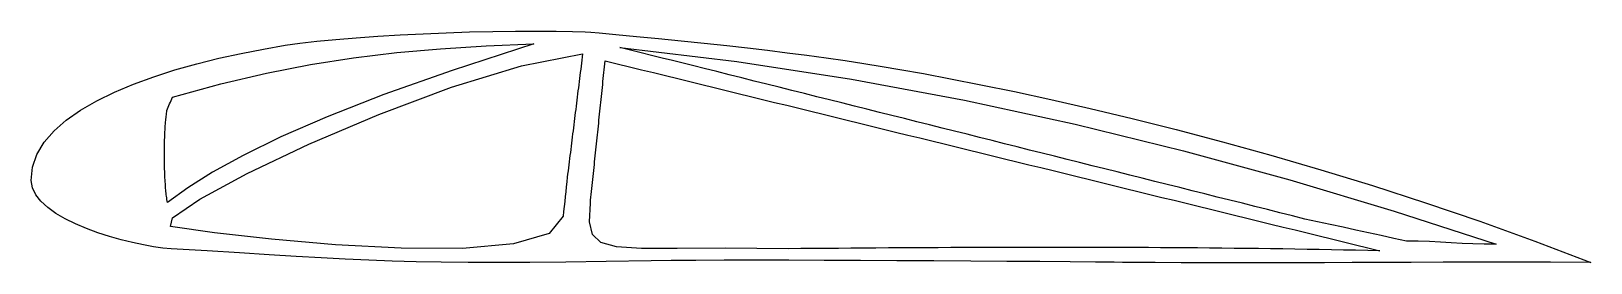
# Model space of a CAD drawing. Extents: x -1 to 417, y 44 to 106.
import ezdxf

# ---------------------------------------------------------------- set-up
doc = ezdxf.new("R2010")
doc.units = 0
doc.layers.add('profile', color=7, linetype='CONTINUOUS')

msp = doc.modelspace()

# ---------------------------------------------------------------- linework, layer by layer
at = {"layer": 'profile', "color": 7}
for points in [[(148.997697, 105.860559), (151.27387, 105.651962), (155.74782, 105.235548), (161.231993, 104.715534), (167.163988, 104.140178), (173.215826, 103.536751), (179.372097, 102.904547), (185.382968, 102.263843), (190.998606, 101.63492), (196.320818, 101.006566), (201.607698, 100.353611), (206.843837, 99.675332), (212.013835, 98.97103), (217.102282, 98.239993), (222.093774, 97.481518), (226.972905, 96.694894), (231.724266, 95.879413), (238.014373, 94.741128), (245.25501, 93.374507), (253.392902, 91.768575), (262.374793, 89.912366), (272.147409, 87.794895), (282.657495, 85.405186), (293.851774, 82.732268), (305.676995, 79.765167), (318.079872, 76.492899), (331.007174, 72.904503), (344.405589, 68.988994), (358.221891, 64.735397), (372.402795, 60.132739), (386.895048, 55.170045), (401.645392, 49.836339), (416.600517, 44.120647), (405.800296, 44.153368), (395.647126, 44.167987), (386.087187, 44.167423), (377.066659, 44.154695), (368.531779, 44.132794), (360.428643, 44.104555), (352.703515, 44.072988), (345.302519, 44.041055), (337.799077, 44.016332), (329.979631, 44.003773), (322.109892, 44.002362), (314.455546, 44.011083), (306.962743, 44.032899), (300.00373, 44.065518), (294.270208, 44.102678), (291.305938, 44.12757), (289.063688, 44.150769), (284.053143, 44.199125), (277.251023, 44.26059), (269.208034, 44.328371), (260.31511, 44.397654), (250.750195, 44.466257), (240.850974, 44.530022), (230.955137, 44.584796), (221.160742, 44.629384), (211.459336, 44.663902), (202.028847, 44.68617), (193.047218, 44.694016), (184.692373, 44.685238), (177.142251, 44.657665), (170.574779, 44.60914), (165.167893, 44.537461), (153.132698, 44.340992), (142.382523, 44.199859), (132.756479, 44.113597), (124.093696, 44.08176), (116.233285, 44.103886), (109.014371, 44.179544), (102.276062, 44.30828), (95.857516, 44.489619), (89.59781, 44.72313), (83.336078, 45.008355), (76.91143, 45.344848), (70.163005, 45.732145), (62.929918, 46.169801), (55.051298, 46.657359), (46.366236, 47.194375), (36.713866, 47.780395), (34.531189, 47.975653), (32.039505, 48.317938), (29.300552, 48.802779), (26.376119, 49.425694), (23.327918, 50.182219), (20.217739, 51.067877), (17.107293, 52.078205), (14.058343, 53.208722), (11.132681, 54.45495), (8.391989, 55.812434), (5.898059, 57.27669), (3.712656, 58.843246), (1.897487, 60.507632), (0.514346, 62.265377), (-0.375031, 64.112002), (-0.708906, 66.043046), (-0.343461, 69.669852), (0.843691, 73.102747), (2.787392, 76.344467), (5.422489, 79.397767), (8.683824, 82.265396), (12.506296, 84.950086), (16.824668, 87.454614), (21.573866, 89.781694), (26.688704, 91.93409), (32.10403, 93.914553), (37.754686, 95.725824), (43.575544, 97.370649), (49.501447, 98.851777), (55.467212, 100.171962), (61.407738, 101.333938), (67.257844, 102.340464), (71.19698, 102.90236), (75.741923, 103.427899), (80.796227, 103.915122), (86.263546, 104.362031), (92.047459, 104.766657), (98.05157, 105.127017), (104.179512, 105.441132), (110.334864, 105.707028), (116.558002, 105.910478), (122.811129, 106.044256), (128.88064, 106.116878), (134.552931, 106.136857), (139.731602, 106.102215), (144.163978, 106.024961), (147.480168, 105.927598), (148.997697, 105.860559)], [(35.721252, 60.171096), (35.666216, 60.590577), (35.61118, 61.010058), (35.556143, 61.429539), (35.501107, 61.84902), (35.446071, 62.268504), (35.391034, 62.687985), (35.335998, 63.107466), (35.280961, 63.526947), (35.248683, 64.074899), (35.216405, 64.622847), (35.184126, 65.170798), (35.151848, 65.71875), (35.11957, 66.266698), (35.087292, 66.81465), (35.055013, 67.362598), (35.022735, 67.91055), (35.011813, 68.51919), (35.000891, 69.127828), (34.989969, 69.736468), (34.979047, 70.345109), (34.968125, 70.953749), (34.957203, 71.562387), (34.946281, 72.171027), (34.935359, 72.779668), (34.944396, 73.381216), (34.953432, 73.982764), (34.962466, 74.584312), (34.971503, 75.18586), (34.98054, 75.787411), (34.989577, 76.38896), (34.998611, 76.990508), (35.007647, 77.592056), (35.035237, 78.118733), (35.062827, 78.645411), (35.090418, 79.172088), (35.118008, 79.698763), (35.145598, 80.225441), (35.173188, 80.752118), (35.200778, 81.278795), (35.228368, 81.805473), (35.273113, 82.189498), (35.317858, 82.573527), (35.362603, 82.957552), (35.407349, 83.341577), (35.452094, 83.725603), (35.496839, 84.109631), (35.541584, 84.493657), (35.58633, 84.877682), (35.775024, 85.323167), (35.963718, 85.768652), (36.152412, 86.214134), (36.341106, 86.659619), (36.529801, 87.105104), (36.718495, 87.550589), (36.907189, 87.996071), (37.095883, 88.441556), (50.000189, 91.989036), (62.233175, 94.882073), (74.013732, 97.196236), (85.560761, 99.007092), (97.093154, 100.390207), (108.829805, 101.421154), (120.989615, 102.175498), (133.791478, 102.728808), (111.953108, 95.597966), (93.653966, 89.101276), (78.492951, 83.180395), (66.068959, 77.776976), (55.980895, 72.832683), (47.827654, 68.289165), (41.208138, 64.088084), (35.721252, 60.171096)], [(156.827359, 101.724438), (188.091412, 97.960404), (218.811343, 93.236226), (248.978856, 87.62805), (278.585657, 81.212022), (307.623454, 74.064284), (336.083928, 66.260986), (363.958819, 57.878272), (391.239831, 48.992285), (388.090343, 48.991156), (385.07415, 49.081216), (382.1468, 49.232078), (379.263928, 49.413341), (376.381028, 49.594604), (373.453678, 49.745466), (370.437485, 49.835526), (367.287997, 49.834397), (363.88976, 50.57551), (360.491494, 51.316622), (357.093256, 52.057738), (353.695018, 52.798851), (350.296752, 53.539963), (346.898514, 54.281079), (343.500248, 55.022192), (340.102011, 55.763304), (336.75367, 56.6042), (333.405301, 57.445092), (330.05696, 58.285987), (326.708591, 59.12688), (323.36025, 59.967775), (320.011881, 60.808667), (316.66354, 61.649563), (313.315171, 62.490455), (309.966801, 63.33135), (306.618461, 64.172243), (303.270097, 65.013138), (299.921739, 65.854033), (296.573381, 66.694925), (293.225024, 67.535821), (289.876666, 68.376713), (286.528308, 69.217608), (283.17995, 70.058504), (279.831595, 70.899396), (276.483237, 71.740291), (273.134882, 72.581184), (269.786524, 73.422079), (266.438167, 74.262971), (263.089812, 75.103866), (259.741454, 75.944759), (256.393096, 76.785654), (253.044741, 77.626546), (249.696383, 78.467442), (246.348025, 79.308337), (242.999668, 80.149229), (239.651313, 80.990124), (236.302955, 81.831017), (232.954597, 82.671912), (229.606239, 83.512807), (226.257884, 84.3537), (222.909526, 85.194595), (219.561168, 86.035487), (216.212811, 86.876383), (212.864456, 87.717275), (209.516098, 88.55817), (206.16774, 89.399063), (202.819382, 90.239958), (199.471027, 91.08085), (196.122669, 91.921745), (192.774311, 92.762641), (189.425954, 93.603533), (186.077599, 94.444428), (182.729241, 95.285321), (179.380883, 96.126216), (176.561692, 96.826), (173.742504, 97.525781), (170.923312, 98.225563), (168.104121, 98.925347), (165.28493, 99.625131), (162.465742, 100.324912), (159.646551, 101.024693), (156.827359, 101.724438)], [(36.590238, 53.763546), (37.076939, 56.039625), (44.419957, 61.048037), (57.090173, 67.923619), (73.558475, 75.801221), (92.295738, 83.81568), (111.772851, 91.101848), (130.460695, 96.794566), (146.830151, 100.028678), (146.727732, 99.203076), (146.625314, 98.377474), (146.522896, 97.551873), (146.420477, 96.726274), (146.318061, 95.900672), (146.215643, 95.075071), (146.113225, 94.249469), (146.010806, 93.423868), (145.908388, 92.598266), (145.805969, 91.772664), (145.703551, 90.947066), (145.601132, 90.121464), (145.498714, 89.295862), (145.396295, 88.470264), (145.293877, 87.644662), (145.191459, 86.81906), (145.08904, 85.993459), (144.986622, 85.167857), (144.884203, 84.342258), (144.781785, 83.516657), (144.679369, 82.691055), (144.576951, 81.865456), (144.474532, 81.039855), (144.372114, 80.214253), (144.269695, 79.388652), (144.167277, 78.56305), (144.064858, 77.737448), (143.96244, 76.911847), (143.860024, 76.086248), (143.757606, 75.260646), (143.655188, 74.435045), (143.552769, 73.609443), (143.450351, 72.783842), (143.347932, 71.95824), (143.245514, 71.132641), (143.143095, 70.30704), (143.040677, 69.481438), (142.938258, 68.655836), (142.83584, 67.830238), (142.733422, 67.004636), (142.593586, 65.692605), (142.453751, 64.380573), (142.313915, 63.068542), (142.174077, 61.756508), (142.034241, 60.444477), (141.894406, 59.132445), (141.75457, 57.820414), (141.614735, 56.508382), (137.875863, 51.850299), (128.380443, 49.08188), (114.665439, 47.874716), (98.267809, 47.900399), (80.724514, 48.830533), (63.572515, 50.336705), (48.348769, 52.09051), (36.590238, 53.763546)], [(360.154549, 47.245121), (356.909981, 47.308452), (353.665385, 47.371785), (350.420817, 47.435116), (347.176221, 47.498446), (343.931653, 47.56178), (340.687057, 47.625111), (337.442489, 47.688444), (334.197893, 47.751775), (330.933006, 47.788673), (327.668118, 47.825567), (324.40323, 47.862465), (321.138342, 47.89936), (317.873426, 47.936258), (314.608539, 47.973156), (311.343651, 48.01005), (308.078763, 48.046948), (304.792745, 48.061624), (301.506727, 48.076299), (298.220707, 48.090947), (294.934689, 48.105622), (291.648671, 48.12027), (288.362654, 48.134945), (285.076633, 48.149621), (281.790615, 48.164268), (278.482649, 48.160881), (275.174686, 48.157523), (271.86672, 48.154136), (268.558753, 48.15075), (265.250787, 48.147363), (261.942824, 48.143976), (258.634858, 48.140618), (255.326891, 48.137231), (251.996161, 48.120016), (248.665428, 48.1028), (245.334698, 48.085584), (242.003965, 48.068369), (238.673235, 48.051153), (235.342502, 48.033938), (232.011771, 48.016722), (228.681038, 47.999507), (225.32672, 47.972667), (221.972405, 47.945828), (218.618086, 47.918989), (215.263771, 47.892149), (211.909452, 47.86531), (208.555134, 47.838471), (205.200818, 47.811631), (201.8465, 47.784792), (185.032527, 47.921181), (172.096623, 47.858974), (162.556363, 47.895934), (155.929323, 48.329825), (151.733076, 49.458406), (149.485199, 51.57945), (148.703265, 54.990713), (148.904848, 59.989963), (148.987328, 60.785672), (149.06981, 61.581381), (149.152289, 62.377089), (149.234769, 63.172798), (149.317251, 63.968506), (149.399731, 64.764215), (149.482213, 65.559924), (149.564692, 66.355632), (149.647172, 67.151341), (149.729654, 67.947049), (149.812133, 68.742758), (149.894613, 69.538467), (149.977095, 70.334175), (150.059575, 71.129884), (150.142057, 71.925593), (150.224536, 72.721301), (150.307016, 73.51701), (150.389498, 74.312718), (150.471977, 75.108427), (150.55446, 75.904136), (150.636939, 76.699844), (150.719421, 77.495553), (150.801901, 78.291262), (150.884383, 79.08697), (150.966863, 79.882679), (151.049345, 80.678387), (151.131824, 81.474096), (151.214304, 82.269805), (151.296786, 83.065513), (151.379265, 83.861222), (151.461748, 84.656931), (151.544227, 85.452639), (151.626707, 86.248348), (151.709189, 87.044056), (151.791668, 87.839765), (151.874148, 88.635474), (151.95663, 89.431182), (152.039109, 90.226891), (152.121592, 91.0226), (152.204071, 91.818308), (152.286551, 92.614017), (152.369033, 93.409725), (152.451512, 94.205434), (152.533992, 95.001143), (152.616474, 95.796851), (152.698953, 96.59256), (152.781436, 97.388269), (152.863915, 98.183977), (156.10283, 97.388054), (159.341748, 96.592134), (162.580663, 95.796211), (165.81958, 95.00029), (169.058498, 94.204367), (172.297413, 93.408444), (175.536331, 92.612524), (178.775245, 91.816601), (182.01416, 91.020678), (185.253078, 90.224757), (188.491993, 89.428834), (191.730911, 88.632914), (194.969825, 87.836991), (198.20874, 87.041068), (201.447658, 86.245147), (204.686573, 85.449224), (207.925488, 84.653301), (211.164405, 83.857381), (214.403323, 83.061458), (217.642238, 82.265537), (220.881153, 81.469614), (224.12007, 80.673691), (227.358988, 79.877771), (230.597903, 79.081848), (233.836818, 78.285925), (237.075736, 77.490004), (240.314653, 76.694081), (243.553568, 75.898161), (246.792483, 75.102238), (250.031401, 74.306315), (253.270316, 73.510395), (256.509233, 72.714471), (259.748148, 71.918548), (262.987066, 71.122628), (266.225981, 70.326705), (269.464896, 69.530785), (272.703813, 68.734862), (275.942728, 67.938938), (279.181646, 67.143018), (282.420561, 66.347095), (285.659476, 65.551172), (288.898393, 64.755252), (292.137308, 63.959329), (295.376223, 63.163408), (298.615141, 62.367485), (301.854056, 61.571562), (305.092973, 60.775642), (308.331888, 59.979719), (311.570811, 59.183795), (314.809735, 58.387875), (318.04863, 57.591952), (321.287553, 56.796032), (324.526477, 56.000109), (327.765372, 55.204186), (331.004295, 54.408265), (334.243218, 53.612342), (337.482142, 52.816422), (340.721065, 52.020502), (343.95996, 51.224581), (347.198883, 50.428661), (350.437807, 49.632738), (353.67673, 48.836818), (356.915625, 48.040897), (360.154549, 47.245121)]]:
    msp.add_lwpolyline(points, dxfattribs=at)

doc.saveas('drawing.dxf')
